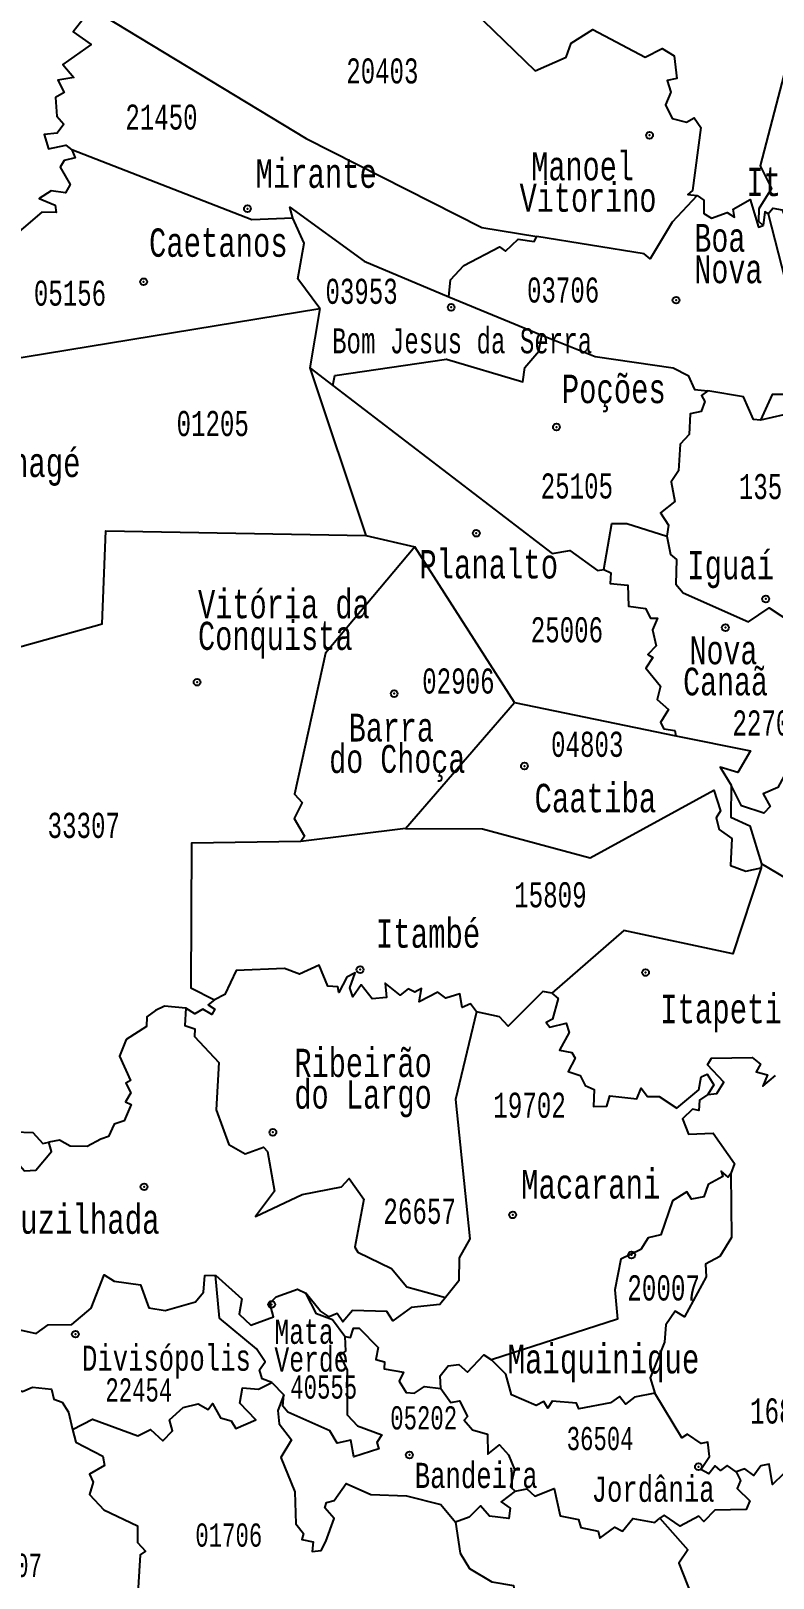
# Model space of a CAD drawing. Header units: millimetres. Extents: x 9851 to 10267, y 23387 to 23778.
# Drawn here: x 10180.17 to 10189.96, y 23564.32 to 23584.72 of the extents above; entities that cross this region are included whole.
import ezdxf
from ezdxf.enums import TextEntityAlignment as Align

# ---------------------------------------------------------------- set-up
doc = ezdxf.new("R2010")
doc.units = ezdxf.units.MM
doc.layers.add('3', color=7, linetype='Continuous')
doc.styles.add('MONOTXT', font='MONOTXT', dxfattribs={"height": 0.2})

# ---------------------------------------------------------------- blocks, each defined once
blk = doc.blocks.new('SEDE')
at = {"layer": '3', "color": 7, "linetype": 'Continuous'}
blk.add_circle((0, 0), 0.00451, dxfattribs=at)

msp = doc.modelspace()

# ---------------------------------------------------------------- linework, layer by layer
at = {"color": 7, "linetype": 'Continuous'}
for p, q in [((10185.678, 23581.21), (10186.905, 23580.705)), ((10179.823, 23580.379), (10183.977, 23581.06)), ((10183.977, 23581.06), (10183.847, 23580.274)), ((10183.847, 23580.274), (10184.15, 23580.042)), ((10183.847, 23580.274), (10184.586, 23578.067)), ((10184.586, 23578.067), (10185.231, 23577.917)), ((10186.546, 23575.863), (10185.231, 23577.917)), ((10185.109, 23574.203), (10186.546, 23575.863)), ((10186.546, 23575.863), (10188.672, 23575.424)), ((10185.109, 23574.203), (10183.728, 23574.033)), ((10189.806, 23573.74), (10189.799, 23573.687)), ((10183.345, 23566.901), (10183.504, 23566.737))]:
    msp.add_line(p, q, dxfattribs=at)
for points in [[(10185.707, 23585.891), (10185.656, 23585.7), (10185.533, 23585.607), (10185.604, 23585.572), (10185.586, 23585.387), (10186.819, 23584.19), (10187.225, 23584.371), (10187.294, 23584.554), (10187.577, 23584.736), (10188.267, 23584.373), (10188.493, 23584.485), (10188.653, 23584.387), (10188.688, 23584.092), (10188.558, 23584.063), (10188.607, 23583.911), (10188.537, 23583.744), (10188.625, 23583.565), (10188.813, 23583.515), (10188.917, 23583.57), (10189.002, 23583.443), (10188.892, 23582.613), (10188.832, 23582.562), (10188.954, 23582.549)], [(10180.967, 23585.011), (10180.724, 23584.706), (10180.962, 23584.538), (10180.588, 23584.275), (10180.73, 23584.105), (10180.519, 23584.069), (10180.605, 23583.906), (10180.49, 23583.841), (10180.507, 23583.593), (10180.6, 23583.49), (10180.511, 23583.371), (10180.341, 23583.35), (10180.397, 23583.162), (10180.624, 23583.21), (10180.706, 23583.15)], [(10180.967, 23585.011), (10183.795, 23583.297), (10186.113, 23582.124), (10186.841, 23582.007)], [(10191.027, 23584.197), (10190.635, 23584.449), (10190.538, 23584.587), (10190.355, 23584.605), (10190.37, 23584.841), (10190.283, 23584.84), (10189.788, 23582.937), (10189.937, 23582.642), (10189.77, 23582.37), (10189.763, 23582.208), (10189.824, 23582.154)], [(10180.706, 23583.15), (10180.749, 23583.043), (10180.606, 23583.008), (10180.551, 23582.92), (10180.682, 23582.694), (10180.62, 23582.584), (10180.432, 23582.609), (10180.275, 23582.508), (10180.485, 23582.42), (10180.498, 23582.324), (10180.311, 23582.33), (10179.828, 23581.913), (10179.857, 23581.714), (10179.708, 23581.512), (10179.846, 23581.401), (10179.67, 23581.119)], [(10183.619, 23582.251), (10183.081, 23582.228), (10180.706, 23583.15)], [(10183.619, 23582.251), (10183.581, 23582.396), (10184.56, 23581.681), (10185.678, 23581.21)], [(10188.954, 23582.549), (10188.627, 23582.198), (10188.336, 23581.712), (10188.258, 23581.781), (10186.841, 23582.007)], [(10188.954, 23582.549), (10189.043, 23582.485), (10189.045, 23582.31), (10189.144, 23582.248), (10189.351, 23582.325), (10189.449, 23582.262), (10189.431, 23582.368), (10189.655, 23582.495), (10189.763, 23582.13), (10189.824, 23582.154)], [(10189.89, 23582.306), (10189.954, 23582.382), (10190.077, 23582.36), (10190.243, 23581.933), (10190.424, 23581.984), (10190.614, 23581.906), (10190.7, 23582.129), (10190.729, 23582.089)], [(10183.977, 23581.06), (10183.688, 23581.451), (10183.772, 23581.92), (10183.619, 23582.251)], [(10189.89, 23582.306), (10190.377, 23580.42), (10190.234, 23580.362), (10190.155, 23579.924), (10189.945, 23579.925), (10189.79, 23579.585)], [(10189.89, 23582.306), (10189.846, 23582.331), (10189.824, 23582.154)], [(10185.678, 23581.21), (10185.702, 23581.437), (10185.878, 23581.625), (10186.346, 23581.869), (10186.428, 23581.814), (10186.595, 23581.973), (10186.806, 23581.942), (10186.841, 23582.007)], [(10184.15, 23580.042), (10184.175, 23580.177), (10185.647, 23580.39), (10186.655, 23580.091), (10186.68, 23580.281), (10186.865, 23580.495), (10186.905, 23580.705)], [(10186.905, 23580.705), (10187.61, 23580.427), (10188.637, 23580.278), (10188.835, 23580.177), (10188.919, 23579.992), (10189.094, 23579.972)], [(10184.15, 23580.042), (10187.041, 23577.829), (10187.276, 23577.867), (10187.642, 23577.603), (10187.723, 23577.617)], [(10189.094, 23579.972), (10189.011, 23579.91), (10189.056, 23579.834), (10189.006, 23579.699), (10188.864, 23579.67), (10188.851, 23579.398), (10188.73, 23579.27), (10188.707, 23578.919), (10188.611, 23578.775), (10188.661, 23578.515), (10188.47, 23578.364), (10188.576, 23578.2), (10188.553, 23578.055)], [(10189.79, 23579.585), (10189.7, 23579.594), (10189.567, 23579.896), (10189.094, 23579.972)], [(10191.122, 23579.964), (10190.927, 23579.867), (10190.884, 23579.727), (10190.677, 23579.583), (10190.669, 23579.479), (10190.513, 23579.49), (10190.442, 23579.406), (10190.33, 23579.511), (10190.148, 23579.532), (10190.099, 23579.657), (10189.79, 23579.585)], [(10178.99, 23576.312), (10181.107, 23576.903), (10181.153, 23578.129), (10184.586, 23578.067)], [(10187.723, 23577.617), (10187.83, 23578.223), (10188.027, 23578.224), (10188.553, 23578.055)], [(10185.231, 23577.917), (10184.053, 23576.517), (10183.644, 23574.658), (10183.745, 23574.547), (10183.637, 23574.335), (10183.777, 23574.102), (10183.728, 23574.033)], [(10188.553, 23578.055), (10188.603, 23577.815), (10188.684, 23577.75), (10188.672, 23577.426), (10188.772, 23577.311), (10189.632, 23576.928), (10189.905, 23577.112), (10190.519, 23576.707)], [(10187.723, 23577.617), (10187.816, 23577.575), (10187.809, 23577.432), (10188.039, 23577.413), (10188.048, 23577.134), (10188.272, 23577.102), (10188.338, 23576.975), (10188.431, 23576.975), (10188.365, 23576.821), (10188.415, 23576.612), (10188.305, 23576.498), (10188.37, 23576.457), (10188.277, 23576.319), (10188.472, 23576.081), (10188.426, 23575.905), (10188.576, 23575.771), (10188.473, 23575.601), (10188.517, 23575.518), (10188.661, 23575.497), (10188.672, 23575.424)], [(10188.672, 23575.424), (10189.661, 23575.226), (10189.493, 23574.943), (10189.26, 23575.012), (10189.405, 23574.776)], [(10190.3, 23575.264), (10190.02, 23574.746), (10189.824, 23574.66), (10189.92, 23574.494), (10189.835, 23574.406), (10189.539, 23574.504), (10189.405, 23574.776)], [(10185.109, 23574.203), (10186.124, 23574.201), (10187.545, 23573.818), (10189.177, 23574.707), (10189.262, 23574.437), (10189.204, 23574.343), (10189.246, 23574.192), (10189.413, 23574.071), (10189.396, 23573.714), (10189.596, 23573.642), (10189.799, 23573.687)], [(10189.405, 23574.776), (10189.401, 23574.355), (10189.649, 23574.241), (10189.806, 23573.74)], [(10183.728, 23574.033), (10182.283, 23574.011), (10182.277, 23572.102), (10182.586, 23571.946)], [(10191.802, 23573.78), (10191.716, 23573.836), (10191.57, 23573.809), (10191.488, 23573.674), (10191.367, 23573.748), (10191.309, 23573.594), (10191.131, 23573.544), (10190.959, 23573.663), (10190.534, 23573.696), (10190.354, 23573.54), (10190.137, 23573.54), (10189.806, 23573.74)], [(10179.812, 23573.785), (10178.905, 23571.674), (10179.362, 23571.296), (10179.416, 23571.068), (10179.315, 23570.938), (10179.351, 23570.767), (10179.833, 23570.516), (10179.947, 23570.203), (10180.192, 23570.195), (10180.322, 23570.052), (10180.403, 23570.067)], [(10189.799, 23573.687), (10189.424, 23572.551), (10187.987, 23572.857), (10187.04, 23572.035)], [(10186.042, 23571.786), (10185.964, 23571.892), (10185.854, 23571.844), (10185.823, 23572.024), (10185.639, 23571.966), (10185.532, 23572.046), (10185.287, 23571.92), (10185.318, 23572.096), (10185.232, 23572.046), (10185.142, 23572.088), (10185.036, 23572.007), (10184.841, 23572.163), (10184.858, 23571.978), (10184.668, 23571.957), (10184.522, 23572.142), (10184.413, 23571.983), (10184.374, 23572.102), (10184.445, 23572.3), (10184.334, 23572.244), (10184.229, 23572.043), (10184.215, 23572.116), (10184.083, 23572.125), (10183.969, 23572.404), (10183.709, 23572.285), (10183.512, 23572.359), (10182.873, 23572.333), (10182.725, 23572.014), (10182.586, 23571.946)], [(10187.04, 23572.035), (10186.92, 23572.054), (10186.462, 23571.6), (10186.346, 23571.72), (10186.042, 23571.786)], [(10187.04, 23572.035), (10187.12, 23571.963), (10187.048, 23571.689), (10186.963, 23571.646), (10187.012, 23571.586), (10187.225, 23571.636), (10187.267, 23571.514), (10187.139, 23571.282), (10187.301, 23571.253), (10187.345, 23571.175), (10187.252, 23570.999), (10187.412, 23570.946), (10187.476, 23570.815), (10187.598, 23570.765), (10187.589, 23570.54), (10187.765, 23570.543), (10187.802, 23570.679), (10188.158, 23570.639), (10188.216, 23570.78), (10188.299, 23570.669), (10188.453, 23570.672), (10188.687, 23570.519), (10188.977, 23570.758), (10189.01, 23570.928), (10189.086, 23570.967), (10189.176, 23570.823), (10189.098, 23570.699)], [(10182.211, 23571.836), (10181.928, 23571.861), (10181.807, 23571.806), (10181.695, 23571.721), (10181.691, 23571.593), (10181.421, 23571.422), (10181.335, 23571.203), (10181.48, 23570.883), (10181.416, 23570.845), (10181.485, 23570.721), (10181.412, 23570.599), (10181.488, 23570.565), (10181.394, 23570.352), (10181.263, 23570.305), (10181.19, 23570.144), (10181.09, 23570.109), (10180.909, 23570.01), (10180.685, 23570.014), (10180.544, 23570.097), (10180.403, 23570.067)], [(10182.211, 23571.836), (10182.198, 23571.609), (10182.328, 23571.562), (10182.325, 23571.46), (10182.643, 23571.117), (10182.611, 23570.496), (10182.775, 23570.037), (10182.994, 23569.916), (10183.234, 23570.002), (10183.287, 23569.944), (10183.377, 23569.425), (10183.129, 23569.091), (10183.743, 23569.381), (10184.263, 23569.482), (10184.362, 23569.588), (10184.558, 23569.317), (10184.437, 23568.685), (10184.477, 23568.621), (10184.921, 23568.405), (10185.127, 23568.161), (10185.635, 23568.022)], [(10182.586, 23571.946), (10182.504, 23571.881), (10182.591, 23571.821), (10182.552, 23571.753), (10182.434, 23571.821), (10182.327, 23571.76), (10182.211, 23571.836)], [(10186.042, 23571.786), (10185.768, 23570.633), (10185.954, 23568.795), (10185.816, 23568.546), (10185.809, 23568.243), (10185.635, 23568.022)], [(10189.098, 23570.699), (10189.216, 23570.71), (10189.307, 23570.858), (10189.09, 23571.087), (10189.144, 23571.176), (10189.681, 23571.186), (10189.792, 23571.098), (10189.733, 23570.994), (10189.883, 23570.957), (10189.823, 23570.807), (10189.988, 23570.946)], [(10189.098, 23570.699), (10188.988, 23570.621), (10188.979, 23570.485), (10188.894, 23570.504), (10188.761, 23570.375), (10188.843, 23570.174), (10189.167, 23570.188), (10189.449, 23569.788), (10189.4, 23569.654)], [(10177.13, 23569.85), (10177.257, 23569.778), (10177.387, 23569.815), (10177.576, 23569.672), (10177.836, 23569.715), (10178.169, 23569.649), (10178.309, 23569.704), (10178.411, 23569.652), (10178.7, 23569.88), (10178.785, 23569.632), (10178.977, 23569.545), (10179.018, 23569.431), (10179.243, 23569.451), (10179.299, 23569.344), (10179.42, 23569.551), (10179.637, 23569.598), (10179.706, 23569.58), (10179.697, 23569.492), (10180.018, 23569.76), (10180.079, 23569.69), (10180.229, 23569.702), (10180.435, 23569.944), (10180.403, 23570.067)], [(10189.4, 23569.654), (10189.364, 23569.606), (10189.273, 23569.686), (10189.294, 23569.615), (10189.099, 23569.51), (10189.043, 23569.35), (10188.881, 23569.316), (10188.82, 23569.413), (10188.631, 23569.296), (10188.477, 23568.846), (10188.308, 23568.81), (10188.212, 23568.654), (10187.95, 23568.528), (10187.869, 23568.121), (10187.905, 23567.735), (10186.24, 23567.2)], [(10189.4, 23569.654), (10189.406, 23568.811), (10189.254, 23568.563), (10189.065, 23568.461), (10189.076, 23568.295), (10188.787, 23567.765), (10188.663, 23567.843), (10188.542, 23567.662), (10188.524, 23567.432), (10188.335, 23566.961), (10188.396, 23566.761)], [(10179.311, 23567.077), (10179.469, 23567.329), (10179.818, 23567.404), (10179.98, 23567.604), (10180.233, 23567.546), (10180.393, 23567.659), (10180.705, 23567.665), (10180.96, 23567.88), (10181.134, 23568.318), (10181.264, 23568.235), (10181.613, 23568.187), (10181.723, 23567.885), (10181.936, 23567.851), (10182.335, 23567.965), (10182.443, 23568.09), (10182.458, 23568.31), (10182.599, 23568.314)], [(10182.599, 23568.314), (10182.948, 23568.003), (10182.914, 23567.803), (10183.069, 23567.658), (10183.365, 23567.768), (10183.316, 23567.948), (10183.401, 23568.032), (10183.684, 23568.133), (10183.792, 23568.08)], [(10183.345, 23566.901), (10183.218, 23566.948), (10183.18, 23567.068), (10183.257, 23567.172), (10183.14, 23567.343), (10182.655, 23567.749), (10182.599, 23568.314)], [(10185.635, 23568.022), (10185.56, 23567.928), (10185.181, 23567.889), (10184.942, 23567.712), (10184.859, 23567.835), (10184.407, 23567.848), (10184.28, 23567.699), (10184.205, 23567.81), (10184.099, 23567.768), (10183.982, 23567.847), (10183.792, 23568.08)], [(10184.306, 23567.508), (10184.144, 23567.726), (10183.933, 23567.807), (10183.792, 23568.08)], [(10184.306, 23567.508), (10184.315, 23567.316), (10184.237, 23567.262), (10184.336, 23567.068), (10184.339, 23566.474), (10184.472, 23566.329), (10184.793, 23566.209), (10184.727, 23566.112), (10184.756, 23566.027), (10184.425, 23565.919), (10184.387, 23566.142), (10184.208, 23566.1), (10184.107, 23566.262), (10183.555, 23566.509), (10183.489, 23566.587), (10183.504, 23566.737)], [(10184.306, 23567.508), (10184.381, 23567.494), (10184.422, 23567.616), (10184.496, 23567.615), (10184.745, 23567.363), (10184.716, 23567.204), (10184.83, 23567.174), (10184.825, 23567.08), (10185.082, 23567.038), (10185.024, 23566.917), (10185.116, 23566.771), (10185.227, 23566.76), (10185.358, 23566.849), (10185.573, 23566.822)], [(10179.311, 23567.077), (10179.36, 23566.951), (10179.262, 23566.786), (10179.567, 23566.76), (10179.797, 23566.893), (10180.055, 23566.782), (10180.187, 23566.84), (10180.437, 23566.813), (10180.469, 23566.682), (10180.58, 23566.643), (10180.661, 23566.509), (10180.713, 23566.28)], [(10185.573, 23566.822), (10185.564, 23566.988), (10185.671, 23567.121), (10185.809, 23567.138), (10185.924, 23567.039), (10186.142, 23567.265), (10186.24, 23567.2)], [(10188.396, 23566.761), (10188.127, 23566.709), (10188.008, 23566.617), (10187.929, 23566.717), (10187.812, 23566.631), (10187.395, 23566.554), (10187.363, 23566.629), (10187.041, 23566.653), (10186.987, 23566.562), (10186.931, 23566.652), (10186.833, 23566.598), (10186.505, 23566.74), (10186.431, 23567.01), (10186.24, 23567.2)], [(10180.713, 23566.28), (10180.977, 23566.416), (10181.575, 23566.197), (10181.743, 23566.282), (10181.908, 23566.131), (10182.035, 23566.262), (10181.995, 23566.408), (10182.175, 23566.572), (10182.372, 23566.618), (10182.503, 23566.545), (10182.563, 23566.625), (10182.668, 23566.435), (10182.806, 23566.396), (10182.87, 23566.294), (10183.133, 23566.408), (10182.92, 23566.627), (10182.958, 23566.829), (10183.17, 23566.813), (10183.345, 23566.901)], [(10183.504, 23566.737), (10183.424, 23566.53), (10183.441, 23566.358), (10183.602, 23566.143), (10183.463, 23565.911), (10183.646, 23565.459), (10183.662, 23565.04), (10183.762, 23564.912), (10183.741, 23564.832), (10183.887, 23564.8), (10183.877, 23564.674), (10183.995, 23564.686), (10184.056, 23564.804), (10184.167, 23565.106), (10184.045, 23565.248), (10184.067, 23565.317), (10184.167, 23565.344), (10184.325, 23565.571), (10184.65, 23565.424), (10185.122, 23565.409), (10185.573, 23565.291), (10185.765, 23565.061)], [(10185.573, 23566.822), (10185.706, 23566.637), (10185.818, 23566.661), (10185.924, 23566.454), (10185.883, 23566.404), (10185.992, 23566.279), (10186.191, 23566.221), (10186.192, 23565.956), (10186.346, 23566.077), (10186.467, 23565.946), (10186.547, 23565.753), (10186.493, 23565.527), (10186.554, 23565.467)], [(10189.471, 23565.724), (10189.35, 23565.808), (10189.263, 23565.743), (10189.191, 23565.802), (10189.108, 23565.695), (10189.002, 23565.755), (10189.117, 23565.925), (10189.095, 23566.113), (10189.007, 23566.096), (10188.829, 23566.22), (10188.755, 23566.172), (10188.396, 23566.761)], [(10180.713, 23566.28), (10180.756, 23566.116), (10181.115, 23565.928), (10181.138, 23565.807), (10180.94, 23565.694), (10180.987, 23565.589), (10180.937, 23565.426), (10181.129, 23565.221), (10181.572, 23565.013), (10181.57, 23564.79), (10181.679, 23564.679), (10181.607, 23564.63), (10181.57, 23564.052), (10181.47, 23564.034), (10181.334, 23563.801), (10181.049, 23563.939)], [(10189.471, 23565.724), (10189.527, 23565.611), (10189.481, 23565.505), (10189.651, 23565.342), (10189.6, 23565.228), (10189.189, 23565.219), (10189.045, 23565.068), (10188.978, 23565.138), (10188.733, 23565.008), (10188.521, 23565.153), (10188.461, 23565.112)], [(10190.095, 23565.698), (10189.947, 23565.556), (10189.906, 23565.826), (10189.796, 23565.801), (10189.704, 23565.677), (10189.585, 23565.762), (10189.471, 23565.724)], [(10186.554, 23565.467), (10186.369, 23565.327), (10186.486, 23565.246), (10186.469, 23565.106), (10186.216, 23565.14), (10186.095, 23565.276), (10185.949, 23565.127), (10185.765, 23565.061)], [(10186.554, 23565.467), (10186.706, 23565.497), (10186.815, 23565.404), (10187.069, 23565.503), (10187.148, 23565.144), (10187.391, 23565.094), (10187.42, 23564.99), (10187.65, 23564.939), (10187.673, 23564.848), (10187.867, 23564.992), (10187.969, 23564.94), (10188.106, 23565.106), (10188.397, 23565.055), (10188.461, 23565.112)], [(10185.765, 23565.061), (10185.83, 23564.652), (10185.953, 23564.447), (10186.248, 23564.275), (10186.53, 23564.223), (10186.573, 23563.971), (10186.493, 23563.996), (10186.467, 23563.863), (10186.616, 23563.702), (10186.604, 23563.581), (10186.395, 23563.425), (10186.43, 23563.199), (10186.264, 23563.199), (10186.241, 23563.032), (10186.068, 23563.021), (10186.076, 23562.833)], [(10188.461, 23565.112), (10188.832, 23564.693), (10188.714, 23564.521), (10188.933, 23563.961), (10188.8, 23563.774), (10188.979, 23563.729), (10189.126, 23563.597), (10189.348, 23563.608), (10189.39, 23563.523)]]:
    msp.add_lwpolyline(points, dxfattribs=at)
for p in [(10188.327, 23583.341), (10183.022, 23582.374), (10181.652, 23581.41), (10188.677, 23581.168), (10185.71, 23581.074), (10187.099, 23579.496), (10186.041, 23578.096), (10189.86, 23577.23), (10189.327, 23576.852), (10182.358, 23576.132), (10184.958, 23575.982), (10186.677, 23575.027), (10184.508, 23572.343), (10188.274, 23572.305), (10183.358, 23570.199), (10181.658, 23569.48), (10186.522, 23569.11), (10188.091, 23568.582), (10183.341, 23567.93), (10180.752, 23567.538), (10185.158, 23565.946), (10188.972, 23565.791)]:
    msp.add_point(p, dxfattribs=at)

# ---------------------------------------------------------------- block references
at = {"color": 7, "linetype": 'Continuous', "zscale": 10}
for p, xscale, yscale, rotation in [((10188.327, 23583.341), 9.999980911995586, 9.999980911995586, 1.879980142234488), ((10183.022, 23582.374), 10, 10, 1.818844770434705), ((10181.652, 23581.41), 10, 10, 1.809502845607451), ((10188.677, 23581.168), 10, 10, 1.908805779656636), ((10185.71, 23581.074), 10.00001306217836, 10.00001306217836, 1.869296206267936), ((10187.099, 23579.496), 9.99998739468951, 9.99998739468951, 1.905339238574582), ((10186.041, 23578.096), 9.999985846549897, 9.999985846549897, 1.905072580989956), ((10189.86, 23577.23), 9.999986503037448, 9.999986503037448, 1.968341403663905), ((10189.327, 23576.852), 10.00001226767332, 10.00001226767332, 1.964865829116583), ((10182.358, 23576.132), 10.00002065973809, 10.00002065973809, 1.870629517187505), ((10184.958, 23575.982), 10.000018402968, 10.000018402968, 1.91067237291202), ((10186.677, 23575.027), 10, 10, 1.945648870694432), ((10184.508, 23572.343), 10, 10, 1.93924019041683), ((10188.274, 23572.305), 10.00002089002293, 10.00002089002293, 1.997166744218436), ((10183.358, 23570.199), 10.00001064657059, 10.00001064657059, 1.941106751812721), ((10181.658, 23569.48), 9.999979795803464, 9.999979795803464, 1.92002315641401), ((10186.522, 23569.11), 10, 10, 2.001175682613826), ((10188.091, 23568.582), 10, 10, 2.031076866652925), ((10183.341, 23567.93), 9.999988343045523, 9.999988343045523, 1.960866106744211), ((10180.752, 23567.538), 10, 10, 1.921889742621255), ((10185.158, 23565.946), 10, 10, 2.008384336120251), ((10188.972, 23565.791), 10.00002009953006, 10.00002009953006, 2.07218618048656)]:
    msp.add_blockref('SEDE', p, dxfattribs=dict(at, xscale=xscale, yscale=yscale, rotation=rotation))

# ---------------------------------------------------------------- texts
at = {"color": 7, "linetype": 'Continuous', "style": 'MONOTXT'}
for s, height, rotation, width, p in [('20403', 0.3298, 0, 0.666762, (10184.802, 23584.19)), ('21450', 0.3298, 360, 0.666754, (10181.888, 23583.582)), ('05156', 0.3302, 360, 0.666762, (10180.681, 23581.261)), ('03953', 0.3302, 360, 0.666756, (10184.528, 23581.285)), ('03706', 0.3302, 0, 0.666759, (10187.187, 23581.302)), ('01205', 0.3304, 360, 0.666762, (10182.564, 23579.542)), ('25006', 0.3308, 360, 0.666762, (10187.237, 23576.823)), ('02906', 0.3309, 0, 0.666759, (10185.805, 23576.148)), ('22706', 0.331, 360, 0.666765, (10189.898, 23575.595)), ('33307', 0.3312, 0, 0.666762, (10180.863, 23574.245)), ('15809', 0.3314, 0, 0.666762, (10187.019, 23573.33)), ('26657', 0.332, 0, 0.666759, (10185.294, 23569.158)), ('20007', 0.3323, 0, 0.666761, (10188.513, 23568.148)), ('22454', 0.3059, 360, 0.666667, (10181.589, 23566.803)), ('40555', 0.3058, 0, 0.666661, (10184.028, 23566.841)), ('05202', 0.3059, 360, 0.666661, (10185.347, 23566.435)), ('36504', 0.3059, 0, 0.666673, (10187.675, 23566.162)), ('01706', 0.3061, 360, 0.66667, (10182.776, 23564.89)), ('48707', 0.3062, 360, 0.666667, (10179.87, 23564.491))]:
    msp.add_text(s, height=height, rotation=rotation, dxfattribs=dict(at, width=width)).set_placement(p, align=Align.MIDDLE)
for s, height, width, p in [('Mirante', 0.374, 0.705883, (10183.13, 23582.649)), ('Macarani', 0.3763, 0.705884, (10186.632, 23569.326)), ('Maiquinique', 0.3765, 0.705885, (10186.454, 23567.021))]:
    msp.add_text(s, height=height, dxfattribs=dict(at, width=width)).set_placement(p)
for s, height, rotation, width, p in [('Manoel ', 0.3692, 359.9948, 0.705878, (10188.346, 23583.117)), ('Itagi', 0.374, 0, 0.70588, (10190.747, 23582.914)), ('Vitorino', 0.3692, 359.9948, 0.705878, (10188.418, 23582.702)), ('Jord%%226nia', 0.33174, 0, 0.705887, (10189.185, 23565.661))]:
    msp.add_text(s, height=height, rotation=rotation, dxfattribs=dict(at, width=width)).set_placement(p, align=Align.TOP_RIGHT)
for s, height, rotation, width, p in [('Boa ', 0.3676, 0.0112, 0.705879, (10188.918, 23581.806)), ('Caetanos', 0.3742, 0, 0.705887, (10181.724, 23581.74)), ('Nova', 0.3676, 0.0112, 0.705879, (10188.918, 23581.392)), ('Po%%231%%245es', 0.37448, 360, 0.705884, (10187.169, 23579.811)), ('Anag%%233', 0.3747, 360, 0.705878, (10179.675, 23578.837)), ('Vit%%243ria da ', 0.37091, 359.9911, 0.705882, (10182.37, 23576.975)), ('Conquista', 0.3709, 359.9911, 0.705882, (10182.37, 23576.558)), ('Caatiba', 0.3754, 0, 0.705884, (10186.81, 23574.417)), ('Itamb%%233', 0.3757, 0, 0.705886, (10184.717, 23572.632)), ('Itapetinga', 0.3759, 360, 0.705878, (10188.466, 23571.636)), ('Ribeir%%227o ', 0.37096, 359.9921, 0.705879, (10183.641, 23570.929)), ('do Largo', 0.371, 359.9921, 0.705879, (10183.641, 23570.512))]:
    msp.add_text(s, height=height, rotation=rotation, dxfattribs=dict(at, width=width)).set_placement(p)
for s, height, width, p in [('Bom Jesus da Serra', 0.33026, 0.666756, (10185.854, 23580.646)), ('25105', 0.3305, 0.666762, (10187.368, 23578.719)), ('13507', 0.3305, 0.666762, (10189.982, 23578.711)), ('04803', 0.3311, 0.666759, (10187.505, 23575.314)), ('19702', 0.3318, 0.666762, (10186.744, 23570.556)), ('16807', 0.3324, 0.666759, (10190.132, 23566.526))]:
    msp.add_text(s, height=height, dxfattribs=dict(at, width=width)).set_placement(p, align=Align.MIDDLE)
for s, height, rotation, width, p in [('Planalto', 0.3748, 0, 0.705878, (10186.205, 23577.874)), ('Nova ', 0.366, 0.0413, 0.705885, (10189.414, 23576.735)), ('Cana%%227', 0.366, 0.0413, 0.705885, (10189.329, 23576.324)), ('Barra ', 0.3675, 0.0141, 0.705883, (10185.033, 23575.718)), ('do Cho%%231a', 0.36747, 0.0141, 0.705883, (10184.999, 23575.305))]:
    msp.add_text(s, height=height, rotation=rotation, dxfattribs=dict(at, width=width)).set_placement(p, align=Align.TOP_CENTER)
at = {"color": 7, "linetype": 'Continuous', "style": 'MONOTXT', "width": 0.705884}
msp.add_text('Igua%%237', height=0.3749, rotation=0, dxfattribs=at).set_placement((10189.97, 23577.488), align=Align.RIGHT)
at = {"color": 7, "linetype": 'Continuous', "style": 'MONOTXT', "width": 0.705882}
msp.add_text('Encruzilhada', height=0.37634, dxfattribs=at).set_placement((10181.863, 23569.239), align=Align.TOP_RIGHT)
at = {"color": 7, "linetype": 'Continuous', "style": 'MONOTXT'}
for s, height, rotation, width, p in [('Mata ', 0.3201, 0.0592, 0.705876, (10183.378, 23567.73)), ('Divis%%243polis', 0.33146, 360, 0.705887, (10180.84, 23567.388)), ('Verde', 0.3201, 0.0592, 0.705876, (10183.378, 23567.365)), ('Bandeira', 0.3317, 0, 0.70588, (10185.23, 23565.842))]:
    msp.add_text(s, height=height, rotation=rotation, dxfattribs=dict(at, width=width)).set_placement(p, align=Align.TOP_LEFT)

doc.saveas('drawing.dxf')
